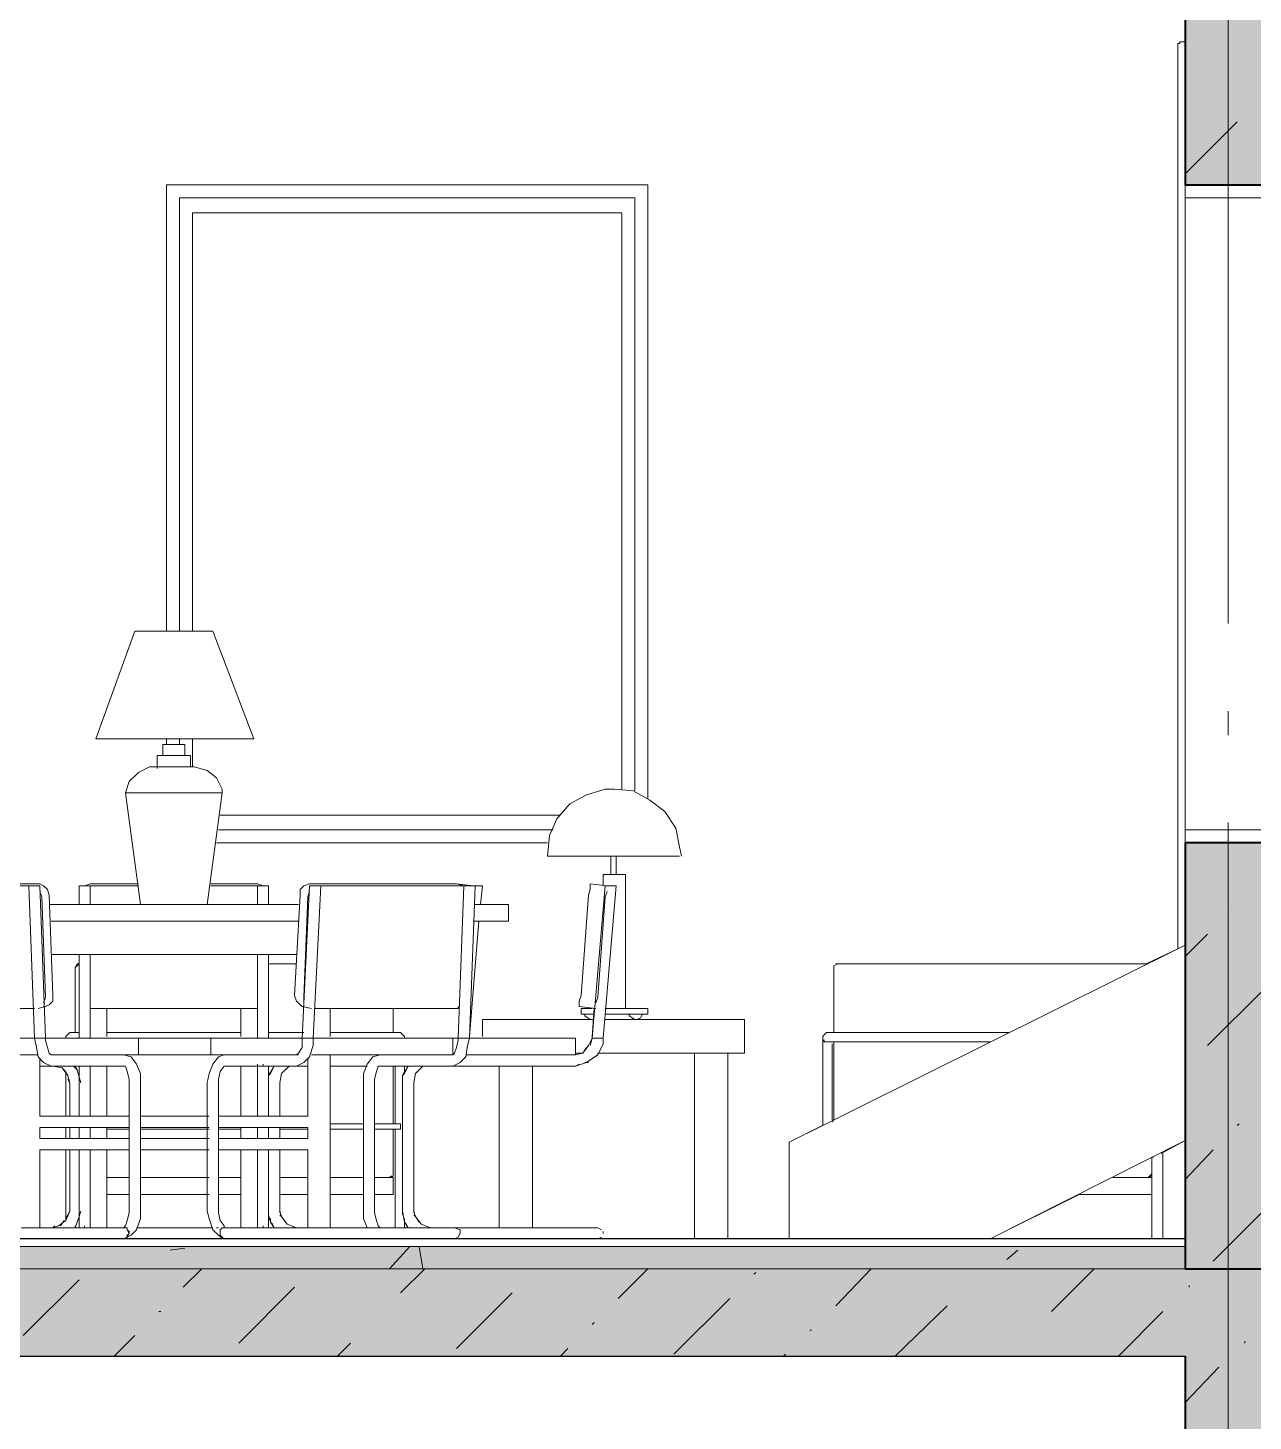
# Model space of a CAD drawing. Header units: millimetres. Extents: x -6983 to 114033, y -5968 to 36007.
# Drawn here: x 83245 to 86035, y 6187 to 9360 of the extents above; entities that cross this region are included whole.
import ezdxf

# ---------------------------------------------------------------- set-up
doc = ezdxf.new("R2010")
doc.units = ezdxf.units.MM
doc.layers.add('PDF _Геометрия', color=7, linetype='Continuous')
doc.layers.add('PDF _Сплошная заливка', color=7, linetype='Continuous', true_color=0xffffff)

msp = doc.modelspace()

# ---------------------------------------------------------------- hatches: boundary and pattern name
at = {"layer": 'PDF _Сплошная заливка', "transparency": 33554559}
h = msp.add_hatch(color=256, dxfattribs=at)
h.paths.add_polyline_path([(85880.3, 9002.4), (86079.3, 9002.4), (86079.3, 12105.4), (85880.3, 12105.4)])
h.paths.add_polyline_path([(86079.3, 7503.8), (85880.3, 7503.8), (85880.3, 6534.3), (86079.3, 6534.3)])
for points in [[(81380.3, 6585.1), (81380.3, 6534.3), (85880.3, 6534.3), (85880.3, 6585.1)], [(76880.3, 6534.3), (76880.3, 6335.4), (86079.3, 6335.4), (86079.3, 6534.3)]]:
    msp.add_hatch(color=256, dxfattribs=at).paths.add_polyline_path(points)
h = msp.add_hatch(color=256, dxfattribs=at)
h.paths.add_polyline_path([(86079.3, 1835.4), (85880.3, 1835.4), (85880.3, 235.2), (86079.3, 235.2)])
h.paths.add_polyline_path([(85880.3, 4472.7), (86079.3, 4472.7), (86079.3, 6335.4), (85880.3, 6335.4)])
h.paths.add_polyline_path([(85880.3, 2034.3), (86079.3, 2034.3), (86079.3, 2102.1), (85880.3, 2102.1)])

# ---------------------------------------------------------------- linework, layer by layer
at = {"layer": 'PDF _Геометрия', "lineweight": 40}
for points in [[(85880.3, 10903.1), (85880.3, 9002.4), (86299.4, 9002.4), (86299.4, 12105.4), (85880.3, 12105.4), (85880.3, 11445)], [(86299.4, 6873), (86299.4, 7503.8), (85880.3, 7503.8), (85880.3, 6534.3), (86079.3, 6534.3)], [(85880.3, 6335.4), (85880.3, 4472.7), (86079.3, 4472.7), (86079.3, 6335.4)]]:
    msp.add_lwpolyline(points, dxfattribs=at)
at = {"layer": 'PDF _Геометрия', "lineweight": 20}
for points in [[(85977.7, 8003.3), (85977.7, 10001.4)], [(85977.7, 7749.3), (85977.7, 7804.3)], [(85977.7, 5548), (85977.7, 7550.3)]]:
    msp.add_lwpolyline(points, dxfattribs=at)
at = {"layer": 'PDF _Геометрия', "lineweight": 9}
for points in [[(85871.8, 9328.3), (85867.6, 9328.3), (85871.8, 9328.3), (85880.3, 9328.3), (85880.3, 7270.9), (84978.6, 6822.2), (84978.6, 6602.1)], [(85867.6, 9328.3), (85867.6, 9324.1), (85863.4, 9324.1)], [(85871.8, 9328.3), (85871.8, 9328.3)], [(85871.8, 9328.3), (85871.8, 9328.3)], [(85931.1, 9332.6), (85931.1, 9332.6)], [(85863.4, 9247.9), (85863.4, 7262.5), (85863.4, 9319.9), (85863.4, 9324.1), (85863.4, 9319.9)], [(85863.4, 9319.9), (85863.4, 9319.9)], [(85863.4, 9319.9), (85863.4, 9319.9)], [(85880.3, 9027.8), (85998.8, 9146.3)], [(84656.9, 7605.4), (84656.9, 9002.4), (83560.4, 9002.4), (83560.4, 7986.4)], [(83590.1, 7986.4), (83590.1, 8972.7), (84627.2, 8972.7), (84627.2, 7622.3)], [(86235.9, 8972.7), (85880.3, 8972.7), (85880.3, 7533.4), (86235.9, 7533.4)], [(83560.4, 7740.8), (83560.4, 7728.1)], [(83590.1, 7728.1), (83590.1, 7740.8)], [(84441, 7533.4), (83679, 7533.4)], [(83674.7, 7503.8), (84428.3, 7503.8)], [(85986.1, 7355.6), (85986.1, 7355.6)], [(85880.3, 7270.9), (85880.3, 6826.4), (85435.8, 6602.1), (84978.6, 6602.1), (84978.6, 6822.2), (85054.8, 6860.3)], [(85880.3, 7245.5), (85931.1, 7296.3)], [(85791.4, 7228.6), (85863.4, 7262.5)], [(85931.1, 7042.3), (86058.1, 7169.3)], [(85076, 6868.8), (85080.2, 6873)], [(85998.8, 6860.3), (86003.1, 6864.5)], [(85825.3, 6796.8), (85880.3, 6826.4)], [(85880.3, 6737.5), (85943.8, 6805.3)], [(85804.1, 6788.3), (85808.3, 6788.3)], [(85435.8, 6602.1), (85639, 6703.7)], [(85943.8, 6551.3), (86070.8, 6678.3)], [(85880.3, 6585.1), (81380.3, 6585.1)], [(83568.9, 6576.7), (83602.8, 6580.9)], [(84068.4, 6534.3), (84115, 6585.1)], [(84144.6, 6534.3), (84136.2, 6585.1)], [(85473.9, 6555.5), (85499.3, 6576.7)], [(83234.5, 6381.9), (83361.5, 6508.9)], [(83598.5, 6492), (83640.9, 6534.3)], [(84093.8, 6479.3), (84148.9, 6534.3)], [(84589.1, 6466.6), (84656.9, 6534.3)], [(84898.2, 6521.6), (84902.4, 6525.9)], [(85084.4, 6449.7), (85164.9, 6534.3)], [(85393.5, 6508.9), (85393.5, 6508.9)], [(85575.5, 6437), (85672.9, 6534.3)], [(83725.5, 6365), (83852.5, 6492)], [(84220.8, 6352.3), (84347.8, 6479.3)], [(85888.8, 6492), (85888.8, 6496.2)], [(84716.1, 6339.6), (84843.1, 6466.6)], [(85219.9, 6335.4), (85338.4, 6449.7)], [(83543.5, 6437), (83547.7, 6437)], [(84038.8, 6424.3), (84038.8, 6424.3)], [(84529.9, 6407.3), (84534.1, 6411.6)], [(85727.9, 6335.4), (85829.5, 6437)], [(83441.9, 6335.4), (83488.5, 6381.9)], [(85025.2, 6394.6), (85029.4, 6394.6)], [(85520.5, 6381.9), (85520.5, 6381.9)], [(83949.9, 6335.4), (83979.5, 6365)], [(84457.9, 6335.4), (84474.8, 6352.3)], [(86015.8, 6365), (86015.8, 6369.2)], [(84965.9, 6335.4), (84970.1, 6339.6)], [(85880.3, 6229.5), (85956.5, 6310)]]:
    msp.add_lwpolyline(points, dxfattribs=at)
at = {"layer": 'PDF _Геометрия', "lineweight": 18}
for points in [[(83560.4, 7986.4), (83560.4, 9002.4), (84656.9, 9002.4), (84656.9, 7605.4)], [(85880.3, 7503.8), (85880.3, 9002.4)], [(83560.4, 7728.1), (83560.4, 7740.8)], [(84428.3, 7503.8), (83674.7, 7503.8)], [(85880.3, 6335.4), (81630.1, 6335.4)]]:
    msp.add_lwpolyline(points, dxfattribs=at)
msp.add_lwpolyline([(85880.3, 9002.4), (85880.3, 7503.8)], close=True, dxfattribs=at)
at = {"layer": 'PDF _Геометрия', "lineweight": 13}
for points in [[(86235.9, 8972.7), (86235.9, 9002.4), (85880.3, 9002.4), (85880.3, 8972.7)], [(86235.9, 7503.8), (86235.9, 7533.4), (85880.3, 7533.4), (85880.3, 7503.8)]]:
    msp.add_lwpolyline(points, close=True, dxfattribs=at)
at = {"layer": 'PDF _Геометрия', "lineweight": 9}
for points in [[(84597.6, 7626.5), (84597.6, 8938.9), (83619.7, 8938.9), (83619.7, 7986.4), (83619.7, 8938.9), (84597.6, 8938.9)], [(83619.7, 7740.8), (83619.7, 7677.3)], [(83683.2, 7567.3), (84457.9, 7567.3)], [(85880.3, 6534.3), (81380.3, 6534.3)]]:
    msp.add_lwpolyline(points, close=True, dxfattribs=at)
at = {"layer": 'PDF _Геометрия', "color": 253, "lineweight": 9, "true_color": 0xababab}
for points in [[(83399.6, 7740.8), (83408, 7740.8), (83425, 7740.8), (83450.4, 7740.8), (83488.5, 7740.8), (83530.8, 7740.8), (83577.4, 7740.8), (83623.9, 7740.8), (83666.3, 7740.8), (83704.4, 7740.8), (83734, 7740.8), (83750.9, 7740.8), (83759.4, 7740.8), (83666.3, 7986.4), (83657.8, 7986.4), (83666.3, 7986.4)], [(83759.4, 7740.8), (83750.9, 7740.8), (83734, 7740.8), (83704.4, 7740.8), (83666.3, 7740.8), (83623.9, 7740.8), (83577.4, 7740.8), (83530.8, 7740.8), (83488.5, 7740.8), (83450.4, 7740.8), (83425, 7740.8), (83408, 7740.8), (83399.6, 7740.8), (83488.5, 7986.4), (83492.7, 7986.4), (83488.5, 7986.4)], [(83666.3, 7986.4), (83666.3, 7986.4)], [(83666.3, 7986.4), (83666.3, 7986.4)], [(83615.5, 7702.7), (83611.2, 7702.7), (83598.5, 7702.7), (83577.4, 7702.7), (83594.3, 7702.7), (83602.8, 7702.7), (83602.8, 7728.1), (83594.3, 7728.1), (83577.4, 7728.1), (83564.7, 7728.1), (83556.2, 7728.1), (83552, 7728.1)], [(83602.8, 7728.1), (83594.3, 7728.1), (83577.4, 7728.1), (83568.9, 7728.1), (83564.7, 7728.1), (83568.9, 7728.1), (83577.4, 7728.1), (83585.8, 7728.1), (83590.1, 7728.1), (83585.8, 7728.1), (83577.4, 7728.1), (83564.7, 7728.1), (83556.2, 7728.1), (83552, 7728.1), (83552, 7702.7)], [(83602.8, 7728.1), (83602.8, 7728.1)], [(83602.8, 7728.1), (83602.8, 7728.1)], [(83539.3, 7702.7), (83547.7, 7702.7), (83556.2, 7702.7), (83564.7, 7702.7), (83577.4, 7702.7), (83560.4, 7702.7), (83547.7, 7702.7), (83539.3, 7702.7), (83539.3, 7673.1)], [(83653.6, 7364.1), (83687.4, 7618.1), (83687.4, 7626.5), (83674.7, 7651.9), (83653.6, 7668.9), (83623.9, 7677.3), (83615.5, 7677.3), (83615.5, 7702.7), (83611.2, 7702.7), (83602.8, 7702.7)], [(83535, 7677.3), (83539.3, 7677.3), (83535, 7677.3), (83522.3, 7677.3), (83496.9, 7664.6), (83475.8, 7643.5), (83467.3, 7618.1), (83501.2, 7364.1), (83505.4, 7364.1)], [(83539.3, 7677.3), (83547.7, 7677.3), (83560.4, 7677.3), (83577.4, 7677.3), (83598.5, 7677.3), (83611.2, 7677.3), (83615.5, 7677.3), (83598.5, 7677.3), (83577.4, 7677.3), (83556.2, 7677.3), (83539.3, 7677.3), (83552, 7677.3)], [(83607, 7677.3), (83619.7, 7677.3), (83623.9, 7677.3)], [(83687.4, 7618.1), (83683.2, 7618.1), (83666.3, 7618.1), (83645.1, 7618.1), (83611.2, 7618.1), (83577.4, 7618.1), (83543.5, 7618.1), (83513.9, 7618.1), (83488.5, 7618.1), (83471.5, 7618.1), (83467.3, 7618.1)], [(84428.3, 7474.1), (84441, 7474.1), (84428.3, 7474.1), (84432.5, 7520.7), (84449.4, 7558.8), (84479.1, 7592.7), (84517.2, 7613.8), (84559.5, 7626.5), (84580.7, 7626.5), (84623, 7622.3), (84661.1, 7601.1), (84695, 7575.7), (84720.4, 7537.6), (84728.8, 7495.3), (84733.1, 7474.1)], [(84584.9, 7474.1), (84618.8, 7474.1), (84656.9, 7474.1), (84690.7, 7474.1), (84711.9, 7474.1), (84724.6, 7474.1), (84711.9, 7474.1), (84690.7, 7474.1), (84656.9, 7474.1), (84618.8, 7474.1), (84580.7, 7474.1), (84538.3, 7474.1), (84500.2, 7474.1), (84466.4, 7474.1), (84445.2, 7474.1), (84432.5, 7474.1), (84445.2, 7474.1), (84466.4, 7474.1), (84500.2, 7474.1), (84538.3, 7474.1), (84572.2, 7474.1)], [(84555.3, 7406.4), (84555.3, 7431.8), (84606.1, 7431.8), (84606.1, 7127), (84559.5, 7127), (84656.9, 7127), (84656.9, 7114.3), (84559.5, 7114.3)], [(84580.7, 7431.8), (84580.7, 7431.8)], [(83251.4, 7406.4), (83247.2, 7406.4), (83255.6, 7406.4), (83259.9, 7406.4), (83264.1, 7406.4), (83268.3, 7406.4), (83272.6, 7406.4), (83268.3, 7406.4), (83264.1, 7406.4), (83255.6, 7406.4), (83251.4, 7406.4), (82921.2, 7406.4)], [(82938.2, 7410.6), (82942.4, 7410.6), (83272.6, 7410.6), (83281, 7406.4), (83289.5, 7397.9), (83293.7, 7385.2), (83302.2, 7156.6), (83302.2, 7143.9), (83293.7, 7135.5), (83285.3, 7131.2), (83268.3, 7127)], [(83247.2, 7406.4), (83259.9, 7059.3), (83264.1, 7059.3), (83268.3, 7059.3), (83264.1, 7059.3)], [(83247.2, 7406.4), (83247.2, 7406.4)], [(83247.2, 7406.4), (83247.2, 7406.4)], [(83247.2, 7406.4), (83247.2, 7406.4)], [(83247.2, 7406.4), (83247.2, 7406.4)], [(83268.3, 7406.4), (83268.3, 7406.4)], [(83463.1, 7021.2), (83298, 7021.2), (83293.7, 7025.4), (83289.5, 7038.1), (83285.3, 7055), (83285.3, 7059.3), (83272.6, 7406.4)], [(83272.6, 7406.4), (83272.6, 7406.4)], [(83281, 7139.7), (83285.3, 7152.4), (83276.8, 7381), (83272.6, 7393.7)], [(83361.5, 7406.4), (83365.7, 7406.4), (83369.9, 7406.4), (83374.2, 7406.4), (83382.6, 7406.4), (83386.9, 7406.4), (83382.6, 7406.4), (83374.2, 7406.4), (83386.9, 7410.6), (83496.9, 7410.6)], [(83374.2, 7406.4), (83369.9, 7406.4), (83365.7, 7406.4), (83361.5, 7406.4), (83361.5, 7364.1)], [(83361.5, 7406.4), (83361.5, 7406.4)], [(83361.5, 7406.4), (83361.5, 7406.4)], [(83496.9, 7406.4), (83386.9, 7406.4), (83386.9, 7364.1)], [(83386.9, 7406.4), (83386.9, 7406.4)], [(83386.9, 7406.4), (83386.9, 7406.4)], [(83386.9, 7406.4), (83386.9, 7406.4)], [(83386.9, 7406.4), (83386.9, 7406.4)], [(83386.9, 7406.4), (83386.9, 7406.4)], [(83662, 7410.6), (83767.9, 7410.6), (83780.6, 7406.4), (83789, 7406.4), (83793.3, 7406.4), (83793.3, 7364.1)], [(83767.9, 7364.1), (83767.9, 7406.4), (83662, 7406.4)], [(83767.9, 7406.4), (83767.9, 7406.4)], [(83767.9, 7406.4), (83767.9, 7406.4)], [(83776.3, 7406.4), (83780.6, 7406.4), (83776.3, 7406.4), (83772.1, 7406.4), (83776.3, 7406.4), (83772.1, 7406.4)], [(83780.6, 7406.4), (83789, 7406.4), (83793.3, 7406.4)], [(83793.3, 7406.4), (83793.3, 7406.4)], [(83793.3, 7406.4), (83793.3, 7406.4)], [(83793.3, 7406.4), (83793.3, 7406.4)], [(83793.3, 7406.4), (83793.3, 7406.4)], [(83869.5, 7131.2), (83865.2, 7135.5), (83856.8, 7143.9), (83852.5, 7156.6), (83865.2, 7385.2), (83865.2, 7397.9), (83873.7, 7406.4), (83886.4, 7410.6), (84216.6, 7410.6), (84220.8, 7410.6)], [(83886.4, 7406.4), (83869.5, 7059.3), (83873.7, 7059.3)], [(83886.4, 7393.7), (83882.2, 7381), (83873.7, 7152.4), (83873.7, 7139.7)], [(83877.9, 7059.3), (83882.2, 7059.3), (83886.4, 7059.3), (83890.6, 7059.3), (83894.9, 7059.3), (83911.8, 7406.4)], [(84102.3, 7063.5), (84098.1, 7067.7), (84093.8, 7072), (84089.6, 7072), (84093.8, 7072), (84098.1, 7067.7), (84102.3, 7063.5), (84102.3, 7059.3), (84098.1, 7059.3), (84102.3, 7059.3), (84110.8, 7059.3), (84123.5, 7059.3), (84225.1, 7059.3), (84229.3, 7059.3), (84233.5, 7059.3), (84237.8, 7059.3), (84242, 7059.3), (84246.2, 7059.3), (84250.5, 7059.3), (84263.2, 7406.4), (84258.9, 7406.4), (84220.8, 7410.6), (84237.8, 7406.4), (83907.6, 7406.4), (83911.8, 7406.4), (83907.6, 7406.4), (83903.3, 7406.4), (83899.1, 7406.4), (83894.9, 7406.4), (83890.6, 7406.4), (83886.4, 7406.4), (83890.6, 7406.4), (83894.9, 7406.4), (83899.1, 7406.4), (83903.3, 7406.4)], [(83886.4, 7406.4), (83886.4, 7406.4)], [(83886.4, 7406.4), (83886.4, 7406.4)], [(83907.6, 7406.4), (83903.3, 7406.4), (83899.1, 7406.4)], [(83911.8, 7406.4), (83911.8, 7406.4)], [(83911.8, 7406.4), (83911.8, 7406.4)], [(84140.4, 6635.9), (84161.6, 6627.5), (84140.4, 6635.9), (84127.7, 6652.9), (84123.5, 6665.6), (84123.5, 6957.7), (84127.7, 6978.8), (84144.6, 6995.8), (84161.6, 6995.8), (84491.8, 6995.8), (84517.2, 7004.2), (84542.6, 7021.2), (84555.3, 7046.6), (84555.3, 7059.3), (84584.9, 7406.4), (84580.7, 7406.4), (84576.4, 7406.4), (84572.2, 7406.4), (84576.4, 7406.4), (84572.2, 7406.4)], [(84212.4, 7021.2), (84216.6, 7025.4), (84220.8, 7038.1), (84225.1, 7055), (84225.1, 7059.3), (84237.8, 7406.4), (84242, 7406.4), (84237.8, 7406.4)], [(84237.8, 7406.4), (84237.8, 7406.4)], [(84237.8, 7406.4), (84237.8, 7406.4)], [(84237.8, 7406.4), (84237.8, 7406.4)], [(84254.7, 7406.4), (84254.7, 7406.4)], [(84258.9, 7406.4), (84254.7, 7406.4)], [(84254.7, 7406.4), (84258.9, 7406.4)], [(84258.9, 7406.4), (84263.2, 7406.4)], [(84263.2, 7406.4), (84258.9, 7406.4)], [(84258.9, 7406.4), (84263.2, 7406.4)], [(84263.2, 7406.4), (84263.2, 7406.4)], [(84263.2, 7406.4), (84263.2, 7406.4)], [(84263.2, 7406.4), (84263.2, 7406.4)], [(84263.2, 7406.4), (84263.2, 7406.4)], [(84280.1, 7406.4), (84280.1, 7406.4)], [(84559.5, 7406.4), (84563.7, 7406.4), (84559.5, 7406.4), (84563.7, 7406.4), (84559.5, 7406.4), (84529.9, 7059.3), (84521.4, 7042.3), (84508.7, 7025.4), (84491.8, 7025.4)], [(84563.7, 7406.4), (84568, 7406.4), (84563.7, 7406.4), (84568, 7406.4), (84563.7, 7406.4), (84525.6, 7410.6), (84525.6, 7406.4), (84525.6, 7397.9), (84521.4, 7385.2), (84504.5, 7156.6)], [(84521.4, 7385.2), (84525.6, 7397.9), (84525.6, 7406.4), (84525.6, 7410.6)], [(84568, 7406.4), (84576.4, 7406.4), (84580.7, 7406.4), (84584.9, 7406.4), (84555.3, 7059.3), (84551, 7059.3), (84555.3, 7059.3), (84551, 7059.3), (84546.8, 7059.3), (84542.6, 7059.3), (84538.3, 7059.3), (84534.1, 7059.3), (84529.9, 7059.3), (84525.6, 7042.3)], [(84563.7, 7393.7), (84559.5, 7381), (84542.6, 7152.4), (84538.3, 7139.7)], [(84559.5, 7406.4), (84559.5, 7406.4)], [(84584.9, 7406.4), (84584.9, 7406.4)], [(83488.5, 7364.1), (83437.7, 7364.1), (83344.5, 7364.1), (83293.7, 7364.1), (83344.5, 7364.1), (83437.7, 7364.1), (83530.8, 7364.1), (83628.2, 7364.1), (83721.3, 7364.1)], [(83361.5, 7385.2), (83361.5, 7381)], [(83653.6, 7364.1), (83653.6, 7364.1)], [(83793.3, 7381), (83793.3, 7385.2)], [(84339.4, 7326), (84335.1, 7326), (84318.2, 7326), (84288.6, 7326), (84258.9, 7326), (84288.6, 7326), (84318.2, 7326), (84335.1, 7326), (84339.4, 7326), (84339.4, 7364.1), (84335.1, 7364.1), (84318.2, 7364.1), (84288.6, 7364.1), (84263.2, 7364.1), (84288.6, 7364.1), (84318.2, 7364.1), (84335.1, 7364.1), (84339.4, 7364.1)], [(83496.9, 7059.3), (83492.7, 7059.3), (83323.4, 7059.3), (83310.7, 7059.3), (83298, 7059.3), (83285.3, 7059.3), (83340.3, 7059.3), (83353, 7059.3), (83361.5, 7059.3), (83361.5, 7249.8), (83348.8, 7249.8)], [(83386.9, 7249.8), (83386.9, 7059.3), (83767.9, 7059.3), (83767.9, 7249.8)], [(83806, 7249.8), (83793.3, 7249.8), (83793.3, 7059.3)], [(83361.5, 7228.6), (83357.2, 7228.6), (83353, 7220.1), (83353, 7072), (83353, 7220.1), (83357.2, 7224.4)], [(83361.5, 7228.6), (83361.5, 7228.6)], [(83361.5, 7228.6), (83361.5, 7228.6)], [(85080.2, 7224.4), (85080.2, 7220.1), (85080.2, 7072), (85080.2, 7220.1), (85080.2, 7224.4), (85088.7, 7228.6), (85791.4, 7228.6), (85681.3, 7228.6), (85791.4, 7228.6), (85088.7, 7228.6), (85084.4, 7228.6)], [(82929.7, 7131.2), (82933.9, 7127), (83259.9, 7127)], [(83285.3, 7131.2), (83281, 7131.2)], [(83386.9, 7127), (83767.9, 7127)], [(83873.7, 7131.2), (83869.5, 7131.2), (83890.6, 7127)], [(83899.1, 7127), (84225.1, 7127), (84225.1, 7131.2)], [(84500.2, 7131.2), (84500.2, 7135.5), (84500.2, 7131.2), (84538.3, 7127)], [(84517.2, 7114.3), (84512.9, 7114.3), (84517.2, 7114.3), (84512.9, 7114.3), (84517.2, 7114.3), (84529.9, 7114.3), (84534.1, 7114.3), (84504.5, 7114.3), (84504.5, 7127), (84529.9, 7127)], [(84534.1, 7127), (84529.9, 7063.5)], [(84618.8, 7114.3), (84614.5, 7114.3)], [(84614.5, 7114.3), (84618.8, 7114.3)], [(84631.5, 7114.3), (84618.8, 7114.3)], [(84639.9, 7114.3), (84631.5, 7114.3)], [(84534.1, 7101.6), (84330.9, 7101.6), (84309.7, 7101.6), (84292.8, 7101.6), (84284.3, 7101.6), (84280.1, 7101.6), (84280.1, 7063.5)], [(84330.9, 7101.6), (84309.7, 7101.6), (84292.8, 7101.6), (84284.3, 7101.6), (84280.1, 7101.6)], [(84525.6, 7101.6), (84529.9, 7101.6)], [(84529.9, 7101.6), (84529.9, 7101.6)], [(84529.9, 7101.6), (84529.9, 7101.6)], [(84529.9, 7101.6), (84529.9, 7101.6)], [(84877, 7025.4), (84872.8, 7025.4), (84877, 7025.4), (84877, 7101.6), (84872.8, 7101.6), (84864.3, 7101.6), (84847.4, 7101.6), (84826.2, 7101.6), (84559.5, 7101.6)], [(84627.2, 7101.6), (84631.5, 7101.6)], [(84631.5, 7101.6), (84631.5, 7101.6)], [(84631.5, 7101.6), (84631.5, 7101.6)], [(84631.5, 7101.6), (84631.5, 7101.6)], [(84826.2, 7101.6), (84847.4, 7101.6), (84864.3, 7101.6), (84872.8, 7101.6), (84877, 7101.6)], [(83268.3, 7021.2), (82959.3, 7021.2), (82946.6, 7021.2), (82946.6, 7059.3), (82959.3, 7059.3), (83259.9, 7059.3), (83264.1, 7042.3), (83268.3, 7016.9), (83281, 7004.2), (83298, 6995.8), (83463.1, 6995.8), (83467.3, 6995.8), (83471.5, 6983.1), (83475.8, 6966.1), (83475.8, 6957.7), (83475.8, 6665.6), (83475.8, 6661.3), (83471.5, 6644.4), (83467.3, 6631.7), (83463.1, 6627.5), (83425, 6627.5), (83403.8, 6627.5), (83382.6, 6627.5), (83374.2, 6627.5)], [(83259.9, 7059.3), (83259.9, 7059.3)], [(83276.8, 7059.3), (83281, 7059.3), (83285.3, 7059.3), (83281, 7059.3), (83276.8, 7059.3), (83272.6, 7059.3), (83268.3, 7059.3)], [(83276.8, 7059.3), (83276.8, 7059.3)], [(83281, 7059.3), (83281, 7059.3)], [(83285.3, 7059.3), (83285.3, 7059.3)], [(83285.3, 7059.3), (83285.3, 7059.3)], [(83285.3, 7059.3), (83285.3, 7059.3)], [(83302.2, 7021.2), (83310.7, 7021.2), (83323.4, 7021.2), (83492.7, 7021.2), (83496.9, 7021.2), (83496.9, 7059.3), (83492.7, 7059.3), (83484.2, 7059.3)], [(83331.8, 7063.5), (83336.1, 7067.7), (83340.3, 7072), (83344.5, 7072), (83340.3, 7072), (83336.1, 7067.7), (83331.8, 7063.5), (83331.8, 7059.3)], [(83331.8, 7063.5), (83331.8, 7063.5)], [(83361.5, 7072), (83340.3, 7072), (83353, 7072)], [(83340.3, 7072), (83340.3, 7072)], [(83340.3, 7072), (83340.3, 7072)], [(83340.3, 7059.3), (83353, 7059.3), (83361.5, 7059.3)], [(83361.5, 7059.3), (83361.5, 7059.3)], [(83361.5, 7059.3), (83361.5, 7059.3)], [(83386.9, 7059.3), (83386.9, 7059.3)], [(83386.9, 7059.3), (83386.9, 7059.3)], [(83729.8, 7072), (83425, 7072)], [(83674.7, 7059.3), (83662, 7059.3), (83662, 7021.2), (83835.6, 7021.2), (83844.1, 7021.2), (83856.8, 7021.2), (83861, 7021.2)], [(83662, 7059.3), (83662, 7059.3)], [(83662, 7059.3), (83662, 7059.3)], [(83662, 7059.3), (83835.6, 7059.3), (83844.1, 7059.3), (83856.8, 7059.3), (83869.5, 7059.3), (83869.5, 7055), (83869.5, 7038.1), (83861, 7025.4), (83856.8, 7021.2), (83691.7, 7021.2)], [(84017.6, 6627.5), (84009.2, 6648.6), (84009.2, 6665.6), (84009.2, 6957.7), (84009.2, 6978.8), (84017.6, 7000), (84030.3, 7016.9), (84047.3, 7021.2), (84212.4, 7021.2), (84212.4, 7059.3), (84208.1, 7059.3), (84199.7, 7059.3), (83894.9, 7059.3), (83894.9, 7042.3), (83886.4, 7016.9), (83873.7, 7004.2), (83856.8, 6995.8), (83691.7, 6995.8), (83683.2, 6983.1), (83679, 6966.1), (83679, 6957.7), (83679, 6665.6), (83679, 6661.3), (83683.2, 6644.4), (83691.7, 6631.7), (83691.7, 6627.5), (83687.4, 6627.5), (83683.2, 6623.2), (83683.2, 6614.8), (83683.2, 6610.5), (83687.4, 6606.3)], [(83767.9, 7059.3), (83767.9, 7059.3)], [(83767.9, 7059.3), (83767.9, 7059.3)], [(83873.7, 7072), (83793.3, 7072)], [(83793.3, 7059.3), (83793.3, 7059.3)], [(83793.3, 7059.3), (83793.3, 7059.3)], [(83818.7, 7059.3), (83806, 7059.3), (83797.5, 7059.3), (83806, 7059.3), (83818.7, 7059.3), (83873.7, 7059.3), (83877.9, 7059.3), (83873.7, 7059.3), (83869.5, 7059.3)], [(83869.5, 7059.3), (83869.5, 7059.3)], [(83873.7, 7059.3), (83873.7, 7059.3)], [(83873.7, 7059.3), (83873.7, 7059.3)], [(83877.9, 7059.3), (83877.9, 7059.3)], [(83886.4, 7059.3), (83882.2, 7059.3)], [(83894.9, 7059.3), (83890.6, 7059.3)], [(83894.9, 7059.3), (83894.9, 7059.3)], [(83894.9, 7059.3), (83894.9, 7059.3)], [(84076.9, 7072), (84089.6, 7072), (83933, 7072)], [(83933, 7059.3), (84161.6, 7059.3), (84174.3, 7059.3), (84182.7, 7059.3), (84187, 7059.3), (84182.7, 7059.3), (84174.3, 7059.3), (84161.6, 7059.3)], [(84038.8, 7059.3), (84030.3, 7059.3), (84017.6, 7059.3), (84004.9, 7059.3)], [(84491.8, 7059.3), (84487.5, 7059.3), (84479.1, 7059.3), (84466.4, 7059.3), (84250.5, 7059.3), (84246.2, 7042.3), (84242, 7016.9), (84229.3, 7004.2), (84212.4, 6995.8), (84047.3, 6995.8), (84043, 6995.8), (84038.8, 6983.1), (84034.6, 6966.1), (84034.6, 6957.7), (84034.6, 6665.6), (84034.6, 6661.3), (84038.8, 6644.4), (84043, 6631.7), (84047.3, 6627.5), (84203.9, 6627.5), (84161.6, 6627.5), (84203.9, 6627.5), (84191.2, 6627.5), (84187, 6627.5), (84157.3, 6627.5), (84187, 6627.5), (84199.7, 6627.5)], [(84089.6, 7072), (84089.6, 7072)], [(84089.6, 7072), (84089.6, 7072)], [(84089.6, 7072), (84089.6, 7072)], [(84102.3, 7063.5), (84102.3, 7063.5)], [(84102.3, 7059.3), (84110.8, 7059.3), (84123.5, 7059.3)], [(84212.4, 7059.3), (84212.4, 7059.3)], [(84225.1, 7059.3), (84225.1, 7059.3)], [(84225.1, 7059.3), (84225.1, 7059.3)], [(84225.1, 7059.3), (84225.1, 7059.3)], [(84225.1, 7059.3), (84225.1, 7059.3)], [(84225.1, 7059.3), (84225.1, 7059.3)], [(84233.5, 7059.3), (84229.3, 7059.3)], [(84246.2, 7059.3), (84242, 7059.3)], [(84517.2, 7038.1), (84508.7, 7025.4), (84491.8, 7021.2), (84242, 7021.2), (84466.4, 7021.2), (84479.1, 7021.2), (84487.5, 7021.2), (84491.8, 7021.2), (84491.8, 7059.3), (84487.5, 7059.3), (84479.1, 7059.3), (84466.4, 7059.3)], [(84250.5, 7059.3), (84250.5, 7059.3)], [(84529.9, 7059.3), (84529.9, 7059.3)], [(84534.1, 7059.3), (84534.1, 7059.3)], [(84546.8, 7029.6), (84555.3, 7046.6), (84555.3, 7059.3)], [(84555.3, 7059.3), (84555.3, 7059.3)], [(84555.3, 7059.3), (84555.3, 7059.3)], [(85063.3, 7050.8), (85067.5, 7050.8), (85063.3, 7050.8), (85059, 7050.8), (85054.8, 7055), (85054.8, 7046.6), (85054.8, 6860.3), (85054.8, 7046.6), (85054.8, 7059.3), (85054.8, 7063.5), (85059, 7067.7), (85063.3, 7072), (85059, 7067.7), (85054.8, 7063.5)], [(85054.8, 7063.5), (85054.8, 7063.5)], [(85054.8, 7059.3), (85054.8, 7059.3)], [(85059, 7055), (85054.8, 7055)], [(85478.1, 7072), (85067.5, 7072), (85080.2, 7072)], [(85067.5, 7072), (85067.5, 7072)], [(85067.5, 7072), (85067.5, 7072)], [(85071.7, 7050.8), (85067.5, 7050.8), (85435.8, 7050.8)], [(85067.5, 7050.8), (85067.5, 7050.8)], [(85067.5, 7050.8), (85067.5, 7050.8)], [(85076, 7050.8), (85080.2, 7050.8)], [(84216.6, 6602.1), (84212.4, 6602.1), (84191.2, 6602.1), (83928.7, 6602.1), (83924.5, 6602.1), (83899.1, 6602.1), (83877.9, 6602.1), (83861, 6602.1), (83695.9, 6602.1), (83691.7, 6602.1), (83679, 6610.5), (83666.3, 6623.2), (83657.8, 6648.6), (83653.6, 6665.6), (83653.6, 6957.7), (83657.8, 6978.8), (83666.3, 7000), (83679, 7016.9), (83691.7, 7021.2), (83463.1, 7021.2), (83480, 7016.9), (83492.7, 7000), (83501.2, 6978.8), (83501.2, 6957.7), (83501.2, 6665.6), (83501.2, 6648.6), (83492.7, 6623.2), (83480, 6610.5), (83463.1, 6602.1), (83298, 6602.1), (83276.8, 6602.1), (83251.4, 6602.1), (83230.2, 6602.1)], [(83484.2, 7021.2), (83492.7, 7021.2), (83496.9, 7021.2)], [(83662, 7021.2), (83662, 7021.2)], [(83662, 7021.2), (83662, 7021.2)], [(83662, 7021.2), (83674.7, 7021.2)], [(84208.1, 7021.2), (84199.7, 7021.2), (83890.6, 7021.2)], [(83933, 6805.3), (83933, 6627.5), (83933, 7021.2), (83933, 6881.5)], [(84004.9, 7021.2), (84017.6, 7021.2), (84030.3, 7021.2), (84038.8, 7021.2)], [(84508.7, 7025.4), (84491.8, 7021.2)], [(84847.4, 7025.4), (84864.3, 7025.4), (84872.8, 7025.4), (84864.3, 7025.4), (84847.4, 7025.4), (84826.2, 7025.4), (84542.6, 7025.4), (84542.6, 7021.2), (84529.9, 7012.7)], [(84762.7, 7025.4), (84766.9, 7025.4), (84779.6, 7025.4), (84792.3, 7025.4), (84809.3, 7025.4)], [(84813.5, 7025.4), (84826.2, 7025.4)], [(83327.6, 6987.3), (83336.1, 6974.6), (83323.4, 6991.5)], [(83357.2, 6987.3), (83348.8, 6995.8)], [(83353, 6995.8), (83353, 6995.8)], [(83353, 6995.8), (83353, 6995.8)], [(83353, 6995.8), (83357.2, 6987.3), (83365.7, 6957.7), (83361.5, 6970.4)], [(83361.5, 6995.8), (83361.5, 6983.1), (83361.5, 6957.7), (83361.5, 6881.5)], [(83374.2, 6995.8), (83374.2, 6995.8)], [(83374.2, 6995.8), (83374.2, 6995.8)], [(83386.9, 6881.5), (83386.9, 6957.7), (83386.9, 6961.9), (83386.9, 6987.3), (83386.9, 6995.8)], [(83691.7, 6995.8), (83691.7, 6995.8)], [(83767.9, 7000), (83767.9, 6983.1), (83767.9, 6957.7), (83767.9, 6881.5)], [(83793.3, 6881.5), (83793.3, 6957.7), (83793.3, 6961.9), (83793.3, 6987.3), (83793.3, 6995.8)], [(83822.9, 6978.8), (83818.7, 6957.7), (83818.7, 6881.5), (83818.7, 6957.7), (83822.9, 6978.8), (83839.8, 6995.8), (83856.8, 6995.8), (83882.2, 6995.8), (83856.8, 6995.8), (83848.3, 6995.8)], [(83827.1, 6983.1), (83839.8, 6995.8), (83844.1, 6995.8)], [(84081.1, 6864.5), (84081.1, 6995.8), (84081.1, 6864.5), (84076.9, 6864.5)], [(84131.9, 6983.1), (84144.6, 6995.8), (84148.9, 6995.8)], [(84157.3, 6995.8), (84161.6, 6995.8), (84491.8, 6995.8), (84500.2, 7000)], [(84512.9, 7004.2), (84517.2, 7004.2), (84521.4, 7004.2)], [(83336.1, 6966.1), (83340.3, 6957.7), (83340.3, 6881.5), (83340.3, 6957.7), (83336.1, 6974.6)], [(84102.3, 6648.6), (84102.3, 6640.2), (84106.5, 6635.9), (84110.8, 6627.5), (84102.3, 6640.2), (84098.1, 6665.6), (84098.1, 6957.7), (84098.1, 6665.6), (84098.1, 6657.1)], [(84123.5, 6661.3), (84123.5, 6665.6), (84123.5, 6957.7), (84127.7, 6978.8)], [(83475.8, 6881.5), (83272.6, 6881.5)], [(83272.6, 6881.5), (83475.8, 6881.5)], [(83361.5, 6856.1), (83361.5, 6830.7)], [(83386.9, 6830.7), (83386.9, 6856.1)], [(83767.9, 6856.1), (83767.9, 6830.7)], [(83793.3, 6830.7), (83793.3, 6856.1)], [(84009.2, 6864.5), (83933, 6864.5)], [(83933, 6856.1), (83933, 6830.7)], [(84034.6, 6851.8), (84089.6, 6851.8), (84085.4, 6851.8), (84089.6, 6851.8), (84093.8, 6851.8), (84093.8, 6856.1), (84093.8, 6860.3), (84093.8, 6864.5), (84089.6, 6864.5), (84085.4, 6864.5), (84089.6, 6864.5), (84034.6, 6864.5)], [(84089.6, 6864.5), (84089.6, 6864.5)], [(84089.6, 6864.5), (84089.6, 6864.5)], [(84093.8, 6856.1), (84093.8, 6856.1)], [(83475.8, 6830.7), (83272.6, 6830.7)], [(83272.6, 6830.7), (83475.8, 6830.7)], [(83425, 6851.8), (83475.8, 6851.8)], [(83501.2, 6851.8), (83657.8, 6851.8)], [(83679, 6851.8), (83729.8, 6851.8)], [(83818.7, 6851.8), (83882.2, 6851.8)], [(83933, 6851.8), (84009.2, 6851.8)], [(84076.9, 6754.5), (84076.9, 6851.8), (84076.9, 6750.2), (84076.9, 6851.8), (84076.9, 6754.5), (84076.9, 6746), (84072.7, 6741.8), (84076.9, 6746), (84076.9, 6750.2), (84076.9, 6746), (84068.4, 6741.8), (84034.6, 6741.8), (84076.9, 6741.8), (84076.9, 6703.7), (84034.6, 6703.7)], [(84076.9, 6851.8), (84081.1, 6851.8), (84081.1, 6627.5), (84081.1, 6851.8)], [(84089.6, 6851.8), (84089.6, 6851.8)], [(84089.6, 6851.8), (84089.6, 6851.8)], [(83306.4, 6631.7), (83302.2, 6627.5), (83314.9, 6631.7), (83331.8, 6644.4), (83331.8, 6805.3), (83331.8, 6644.4), (83340.3, 6665.6), (83340.3, 6805.3), (83340.3, 6665.6), (83331.8, 6648.6)], [(83361.5, 6627.5), (83361.5, 6640.2), (83361.5, 6665.6), (83361.5, 6805.3)], [(83386.9, 6805.3), (83386.9, 6665.6), (83386.9, 6644.4), (83386.9, 6627.5)], [(83767.9, 6627.5), (83767.9, 6640.2), (83767.9, 6665.6), (83767.9, 6805.3)], [(83793.3, 6805.3), (83793.3, 6665.6), (83793.3, 6644.4), (83793.3, 6627.5)], [(83835.6, 6635.9), (83856.8, 6627.5), (83835.6, 6635.9), (83822.9, 6652.9), (83818.7, 6665.6), (83818.7, 6805.3), (83818.7, 6665.6), (83818.7, 6661.3)], [(85804.1, 6746), (85804.1, 6754.5), (85804.1, 6788.3), (85804.1, 6754.5), (85804.1, 6788.3), (85804.1, 6754.5), (85804.1, 6746), (85795.6, 6741.8), (85799.9, 6746), (85804.1, 6750.2), (85799.9, 6746), (85795.6, 6741.8), (85715.2, 6741.8), (85804.1, 6741.8), (85804.1, 6703.7), (85639, 6703.7)], [(85825.3, 6602.1), (85821, 6602.1), (85816.8, 6602.1), (85812.6, 6602.1), (85808.3, 6602.1), (85804.1, 6602.1), (85804.1, 6788.3), (85804.1, 6602.1)], [(84068.4, 6741.8), (84072.7, 6746)], [(84076.9, 6746), (84076.9, 6746)], [(84076.9, 6746), (84076.9, 6746)], [(85795.6, 6741.8), (85795.6, 6741.8)], [(83475.8, 6703.7), (83425, 6703.7)], [(83657.8, 6703.7), (83501.2, 6703.7)], [(83729.8, 6703.7), (83679, 6703.7)], [(83882.2, 6703.7), (83818.7, 6703.7)], [(84009.2, 6703.7), (83933, 6703.7)], [(83361.5, 6665.6), (83361.5, 6665.6)], [(83767.9, 6665.6), (83767.9, 6665.6)], [(83327.6, 6644.4), (83319.1, 6631.7)], [(83361.5, 6648.6), (83361.5, 6652.9), (83353, 6627.5), (83353, 6631.7)], [(83793.3, 6657.1), (83797.5, 6640.2), (83806, 6627.5), (83801.7, 6635.9), (83797.5, 6640.2), (83797.5, 6648.6)], [(83831.4, 6640.2), (83822.9, 6652.9), (83818.7, 6657.1)], [(84136.2, 6640.2), (84127.7, 6652.9), (84123.5, 6657.1)], [(83230.2, 6627.5), (83255.6, 6627.5), (83281, 6627.5), (83298, 6627.5), (83463.1, 6627.5), (83467.3, 6627.5), (83471.5, 6627.5), (83471.5, 6623.2), (83475.8, 6619), (83475.8, 6614.8), (83471.5, 6606.3), (83467.3, 6602.1), (83463.1, 6602.1)], [(83272.6, 6602.1), (83255.6, 6602.1)], [(83302.2, 6627.5), (83302.2, 6627.5)], [(83302.2, 6627.5), (83302.2, 6627.5)], [(83302.2, 6627.5), (83302.2, 6627.5)], [(83302.2, 6627.5), (83302.2, 6627.5)], [(83302.2, 6602.1), (83302.2, 6602.1)], [(83302.2, 6602.1), (83302.2, 6602.1)], [(83302.2, 6602.1), (83302.2, 6602.1)], [(83302.2, 6602.1), (83302.2, 6602.1)], [(83353, 6602.1), (83348.8, 6602.1), (83344.5, 6602.1), (83340.3, 6602.1), (83336.1, 6602.1), (83331.8, 6602.1)], [(83331.8, 6602.1), (83331.8, 6602.1)], [(83374.2, 6627.5), (83374.2, 6627.5)], [(83746.7, 6602.1), (83729.8, 6602.1), (83425, 6602.1), (83374.2, 6602.1), (83382.6, 6602.1), (83399.6, 6602.1), (83425, 6602.1)], [(83425, 6602.1), (83425, 6602.1)], [(83463.1, 6627.5), (83463.1, 6627.5)], [(83463.1, 6602.1), (83463.1, 6602.1)], [(83471.5, 6623.2), (83475.8, 6614.8), (83471.5, 6610.5), (83471.5, 6606.3)], [(83666.3, 6627.5), (83492.7, 6627.5)], [(83679, 6627.5), (83674.7, 6627.5)], [(83780.6, 6627.5), (83776.3, 6627.5), (83759.4, 6627.5), (83734, 6627.5), (83729.8, 6627.5), (83691.7, 6627.5), (83687.4, 6627.5), (83683.2, 6623.2), (83683.2, 6619), (83683.2, 6614.8), (83683.2, 6606.3), (83687.4, 6606.3), (83691.7, 6602.1)], [(84504.5, 6627.5), (84491.8, 6627.5), (84212.4, 6627.5), (84195.4, 6627.5), (84191.2, 6627.5), (83928.7, 6627.5), (83903.3, 6627.5), (83877.9, 6627.5), (83861, 6627.5), (83695.9, 6627.5), (83691.7, 6627.5)], [(83695.9, 6627.5), (83695.9, 6627.5)], [(83695.9, 6602.1), (83695.9, 6602.1)], [(83755.2, 6602.1), (83772.1, 6602.1), (83780.6, 6602.1), (83755.2, 6602.1), (83729.8, 6602.1)], [(83856.8, 6602.1), (83856.8, 6602.1)], [(83856.8, 6602.1), (83856.8, 6602.1)], [(83856.8, 6602.1), (83856.8, 6602.1)], [(83856.8, 6602.1), (83856.8, 6602.1)], [(83861, 6627.5), (83861, 6627.5)], [(83933, 6602.1), (83882.2, 6602.1)], [(84043, 6602.1), (84047.3, 6602.1), (84203.9, 6602.1), (84187, 6602.1), (83933, 6602.1), (84187, 6602.1), (84191.2, 6602.1), (84199.7, 6602.1)], [(84043, 6627.5), (84047.3, 6627.5)], [(84047.3, 6627.5), (84047.3, 6627.5)], [(84047.3, 6602.1), (84047.3, 6602.1)], [(84102.3, 6602.1), (84098.1, 6602.1), (84089.6, 6602.1), (84085.4, 6602.1), (84081.1, 6602.1)], [(84081.1, 6602.1), (84081.1, 6602.1)], [(84098.1, 6602.1), (84098.1, 6602.1)], [(84161.6, 6602.1), (84161.6, 6602.1)], [(84161.6, 6602.1), (84161.6, 6602.1)], [(84161.6, 6602.1), (84161.6, 6602.1)], [(84161.6, 6602.1), (84161.6, 6602.1)], [(84212.4, 6627.5), (84212.4, 6627.5)], [(84216.6, 6627.5), (84212.4, 6627.5), (84216.6, 6627.5), (84229.3, 6623.2), (84229.3, 6614.8), (84225.1, 6606.3), (84216.6, 6602.1), (84212.4, 6602.1), (84491.8, 6602.1), (84517.2, 6602.1), (84534.1, 6602.1), (84542.6, 6602.1)], [(84212.4, 6627.5), (84491.8, 6627.5), (84496, 6627.5), (84517.2, 6627.5), (84534.1, 6627.5), (84542.6, 6627.5), (84551, 6623.2)], [(84504.5, 6602.1), (84496, 6602.1), (84491.8, 6602.1), (84212.4, 6602.1)], [(84216.6, 6627.5), (84216.6, 6627.5)], [(84237.8, 6627.5), (84237.8, 6627.5)], [(84394.4, 6602.1), (84390.2, 6602.1), (84377.5, 6602.1), (84364.8, 6602.1), (84347.8, 6602.1), (84330.9, 6602.1), (84322.4, 6602.1), (84318.2, 6602.1)], [(84542.6, 6627.5), (84538.3, 6627.5), (84517.2, 6627.5)], [(84551, 6606.3), (84542.6, 6602.1), (84538.3, 6602.1), (84517.2, 6602.1)], [(84542.6, 6627.5), (84542.6, 6627.5)], [(84555.3, 6619), (84555.3, 6614.8)], [(84555.3, 6614.8), (84555.3, 6614.8)], [(84809.3, 6602.1), (84792.3, 6602.1), (84779.6, 6602.1), (84766.9, 6602.1), (84762.7, 6602.1)], [(84838.9, 6602.1), (84826.2, 6602.1), (84813.5, 6602.1)], [(84838.9, 6602.1), (84838.9, 6602.1)], [(85825.3, 6602.1), (85825.3, 6602.1)]]:
    msp.add_lwpolyline(points, dxfattribs=at)
for points in [[(83577.4, 7986.4), (83547.7, 7986.4), (83522.3, 7986.4), (83501.2, 7986.4), (83492.7, 7986.4), (83501.2, 7986.4), (83522.3, 7986.4), (83547.7, 7986.4)], [(83577.4, 7986.4), (83552, 7986.4), (83526.6, 7986.4), (83509.6, 7986.4), (83505.4, 7986.4), (83509.6, 7986.4), (83526.6, 7986.4), (83552, 7986.4)], [(83577.4, 7986.4), (83607, 7986.4)], [(83577.4, 7986.4), (83611.2, 7986.4), (83636.6, 7986.4), (83657.8, 7986.4), (83636.6, 7986.4), (83611.2, 7986.4)], [(83611.2, 7986.4), (83632.4, 7986.4), (83649.3, 7986.4), (83653.6, 7986.4), (83649.3, 7986.4), (83632.4, 7986.4)], [(83577.4, 7740.8), (83535, 7740.8), (83496.9, 7740.8), (83463.1, 7740.8), (83437.7, 7740.8), (83420.7, 7740.8), (83412.3, 7740.8), (83420.7, 7740.8), (83437.7, 7740.8), (83463.1, 7740.8), (83496.9, 7740.8), (83535, 7740.8)], [(83577.4, 7740.8), (83619.7, 7740.8), (83662, 7740.8), (83695.9, 7740.8), (83721.3, 7740.8), (83738.2, 7740.8), (83742.5, 7740.8), (83738.2, 7740.8), (83721.3, 7740.8), (83695.9, 7740.8), (83662, 7740.8), (83619.7, 7740.8)], [(84534.1, 7474.1), (84496, 7474.1), (84462.1, 7474.1), (84441, 7474.1), (84462.1, 7474.1), (84496, 7474.1)], [(84534.1, 7474.1), (84572.2, 7474.1), (84572.2, 7431.8), (84576.4, 7431.8), (84580.7, 7431.8), (84584.9, 7431.8), (84584.9, 7474.1), (84623, 7474.1), (84580.7, 7474.1)], [(84623, 7474.1), (84661.1, 7474.1), (84695, 7474.1), (84716.1, 7474.1), (84728.8, 7474.1), (84716.1, 7474.1), (84695, 7474.1), (84661.1, 7474.1)], [(83772.1, 7406.4), (83767.9, 7406.4)], [(84258.9, 7406.4), (84263.2, 7406.4), (84271.6, 7406.4), (84263.2, 7406.4), (84271.6, 7406.4), (84263.2, 7406.4), (84254.7, 7406.4), (84250.5, 7406.4), (84246.2, 7406.4), (84242, 7406.4), (84246.2, 7406.4), (84254.7, 7406.4)], [(84258.9, 7406.4), (84254.7, 7406.4)], [(84280.1, 7406.4), (84275.9, 7364.1), (84280.1, 7406.4), (84275.9, 7406.4), (84271.6, 7406.4), (84275.9, 7406.4)], [(84280.1, 7406.4), (84275.9, 7406.4), (84271.6, 7406.4), (84275.9, 7406.4)], [(84584.9, 7406.4), (84580.7, 7406.4), (84576.4, 7406.4), (84580.7, 7406.4)], [(83361.5, 7364.1), (83327.6, 7364.1), (83293.7, 7364.1), (83327.6, 7364.1)], [(83721.3, 7364.1), (83814.4, 7364.1), (83861, 7364.1), (83814.4, 7364.1)], [(83861, 7364.1), (83827.1, 7364.1), (83793.3, 7364.1), (83827.1, 7364.1)], [(83298, 7326), (83861, 7326), (83814.4, 7326), (83721.3, 7326), (83628.2, 7326), (83530.8, 7326), (83437.7, 7326), (83344.5, 7326)], [(84271.6, 7326), (84250.5, 7063.5)], [(83298, 7249.8), (83856.8, 7249.8)], [(83353, 7220.1), (83357.2, 7224.4), (83361.5, 7228.6), (83357.2, 7228.6), (83353, 7220.1), (83353, 7072)], [(83793.3, 7228.6), (83856.8, 7228.6)], [(84504.5, 7156.6), (84500.2, 7143.9), (84500.2, 7135.5), (84500.2, 7143.9)], [(83425, 7063.5), (83425, 7127)], [(83729.8, 7063.5), (83729.8, 7127)], [(83933, 7063.5), (83933, 7127)], [(84076.9, 7127), (84076.9, 7072)], [(84512.9, 7114.3), (84512.9, 7110.1), (84525.6, 7101.6), (84512.9, 7110.1)], [(84614.5, 7114.3), (84614.5, 7110.1), (84627.2, 7101.6), (84614.5, 7110.1), (84614.5, 7114.3), (84618.8, 7114.3)], [(84631.5, 7101.6), (84639.9, 7105.8), (84644.2, 7114.3), (84639.9, 7114.3), (84644.2, 7114.3), (84639.9, 7105.8)], [(84639.9, 7114.3), (84644.2, 7114.3)], [(84525.6, 7101.6), (84529.9, 7101.6)], [(84627.2, 7101.6), (84631.5, 7101.6)], [(84529.9, 7059.3), (84534.1, 7059.3), (84538.3, 7059.3), (84534.1, 7059.3), (84538.3, 7059.3), (84534.1, 7059.3)], [(85054.8, 7059.3), (85054.8, 7055)], [(85067.5, 7072), (85063.3, 7072)], [(85076, 7046.6), (85076, 6873)], [(85080.2, 6873), (85080.2, 6966.1), (85080.2, 6873), (85080.2, 7050.8)], [(83272.6, 6881.5), (83272.6, 7012.7)], [(83856.8, 7021.2), (83861, 7021.2)], [(83882.2, 6881.5), (83882.2, 7012.7)], [(83933, 7021.2), (84047.3, 7021.2)], [(84762.7, 6602.1), (84762.7, 7025.4)], [(84838.9, 7025.4), (84838.9, 6602.1)], [(83302.2, 6995.8), (83272.6, 6995.8), (83302.2, 6995.8), (83323.4, 6991.5)], [(83331.8, 6881.5), (83331.8, 6983.1)], [(83353, 6991.5), (83353, 6995.8)], [(83353, 6991.5), (83353, 6995.8)], [(83425, 6881.5), (83425, 6995.8)], [(83729.8, 6881.5), (83729.8, 6995.8)], [(83780.6, 6995.8), (83780.6, 7000)], [(83793.3, 6970.4), (83793.3, 6974.6), (83797.5, 6978.8), (83806, 6995.8), (83793.3, 6974.6)], [(84017.6, 6995.8), (83933, 6995.8)], [(84110.8, 6995.8), (84047.3, 6995.8)], [(84076.9, 6966.1), (84076.9, 6864.5), (84076.9, 6995.8), (84076.9, 6864.5)], [(84098.1, 6957.7), (84098.1, 6974.6), (84102.3, 6978.8), (84110.8, 6995.8), (84098.1, 6974.6)], [(84102.3, 6995.8), (84102.3, 6983.1)], [(84187, 6995.8), (84157.3, 6995.8)], [(84318.2, 6627.5), (84318.2, 6995.8)], [(84394.4, 6995.8), (84394.4, 6627.5)], [(83272.6, 6830.7), (83272.6, 6856.1)], [(83475.8, 6856.1), (83272.6, 6856.1)], [(83331.8, 6830.7), (83331.8, 6856.1)], [(83340.3, 6856.1), (83336.1, 6856.1)], [(83340.3, 6830.7), (83340.3, 6856.1)], [(83475.8, 6881.5), (83425, 6881.5)], [(83425, 6830.7), (83425, 6856.1)], [(83475.8, 6856.1), (83425, 6856.1)], [(83657.8, 6881.5), (83501.2, 6881.5)], [(83657.8, 6881.5), (83501.2, 6881.5)], [(83657.8, 6856.1), (83501.2, 6856.1)], [(83657.8, 6856.1), (83501.2, 6856.1)], [(83729.8, 6881.5), (83679, 6881.5)], [(83882.2, 6881.5), (83679, 6881.5)], [(83729.8, 6856.1), (83679, 6856.1)], [(83882.2, 6856.1), (83679, 6856.1)], [(83729.8, 6830.7), (83729.8, 6856.1)], [(83818.7, 6856.1), (83818.7, 6830.7)], [(83882.2, 6830.7), (83882.2, 6856.1)], [(83475.8, 6830.7), (83425, 6830.7)], [(83657.8, 6830.7), (83501.2, 6830.7)], [(83657.8, 6830.7), (83501.2, 6830.7)], [(83729.8, 6830.7), (83679, 6830.7)], [(83882.2, 6830.7), (83679, 6830.7)], [(83272.6, 6627.5), (83272.6, 6805.3)], [(83475.8, 6805.3), (83272.6, 6805.3)], [(83425, 6627.5), (83425, 6805.3)], [(83475.8, 6805.3), (83425, 6805.3)], [(83657.8, 6805.3), (83501.2, 6805.3)], [(83657.8, 6805.3), (83501.2, 6805.3)], [(83729.8, 6805.3), (83679, 6805.3)], [(83882.2, 6805.3), (83679, 6805.3)], [(83729.8, 6627.5), (83729.8, 6805.3)], [(83882.2, 6627.5), (83882.2, 6805.3)], [(85829.5, 6796.8), (85829.5, 6602.1)], [(83475.8, 6741.8), (83425, 6741.8)], [(83657.8, 6741.8), (83501.2, 6741.8)], [(83729.8, 6741.8), (83679, 6741.8)], [(83882.2, 6741.8), (83818.7, 6741.8)], [(84009.2, 6741.8), (83933, 6741.8)], [(83365.7, 6665.6), (83361.5, 6652.9)], [(83353, 6631.7), (83353, 6627.5)], [(83374.2, 6631.7), (83374.2, 6627.5)], [(83780.6, 6627.5), (83780.6, 6631.7)], [(84102.3, 6644.4), (84102.3, 6627.5)], [(83272.6, 6627.5), (83302.2, 6627.5)], [(83302.2, 6602.1), (83272.6, 6602.1)], [(83856.8, 6602.1), (83852.5, 6602.1)], [(83856.8, 6627.5), (83869.5, 6627.5)], [(83869.5, 6602.1), (83856.8, 6602.1)], [(83877.9, 6627.5), (83882.2, 6627.5)], [(83882.2, 6602.1), (83877.9, 6602.1)], [(83933, 6627.5), (84017.6, 6627.5)], [(84047.3, 6627.5), (84110.8, 6627.5)], [(84161.6, 6602.1), (84157.3, 6602.1)], [(84203.9, 6602.1), (84161.6, 6602.1)], [(84212.4, 6627.5), (84229.3, 6627.5), (84237.8, 6627.5), (84229.3, 6627.5)], [(84237.8, 6602.1), (84229.3, 6602.1), (84212.4, 6602.1), (84229.3, 6602.1)]]:
    msp.add_lwpolyline(points, close=True, dxfattribs=at)
at = {"layer": 'PDF _Геометрия', "lineweight": 30}
for points in [[(86079.3, 6534.3), (85880.3, 6534.3), (85880.3, 6602.1), (81380.3, 6602.1), (81380.3, 6534.3), (77079.3, 6534.3), (81160.2, 6534.3), (81160.2, 6602.1), (77079.3, 6602.1), (77079.3, 6534.3)], [(77079.3, 6335.4), (85880.3, 6335.4)]]:
    msp.add_lwpolyline(points, dxfattribs=at)

doc.saveas('drawing.dxf')
